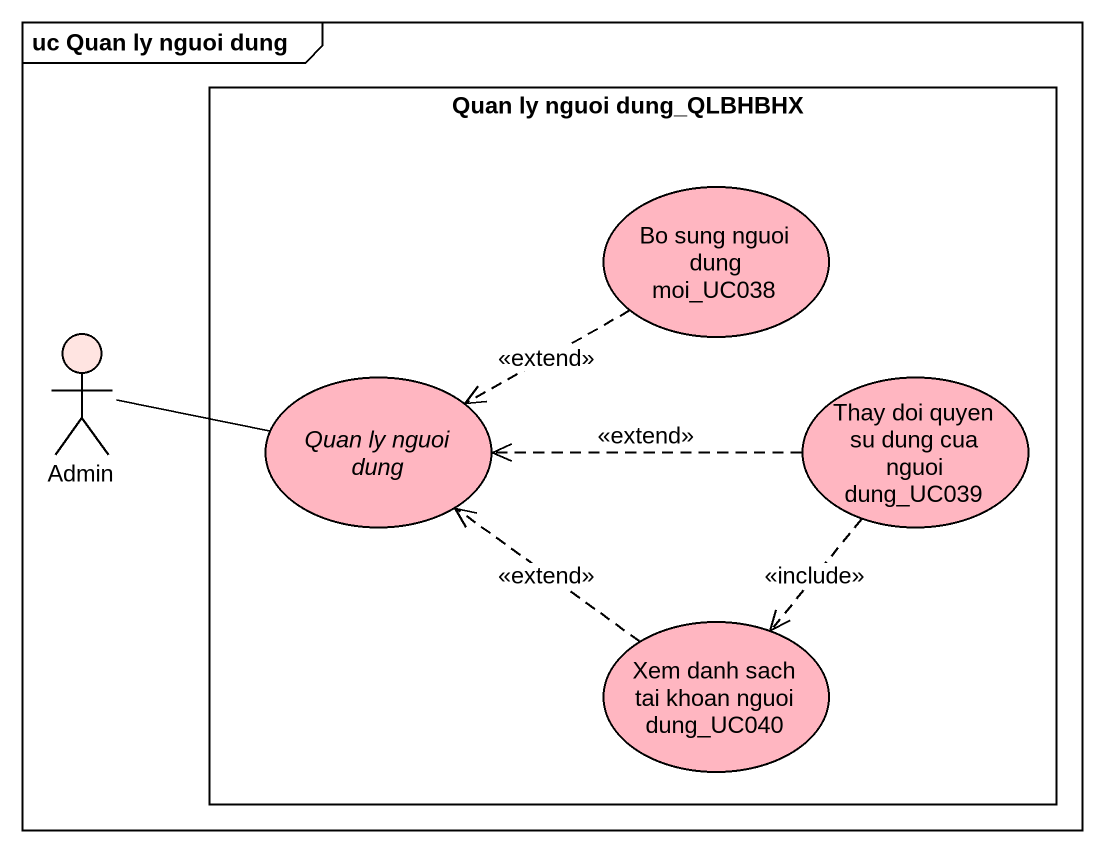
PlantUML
@startuml
mainframe uc Quan ly nguoi dung
rectangle "Quan ly nguoi dung_QLBHBHX" as Quan_ly_nguoi_dung_QLBHBHX {
  usecase "Bo sung nguoi dung moi_UC038" as Bo_sung_nguoi_dung_moi_UC038 #FFB6C1
  usecase "Quan ly nguoi dung" as Quan_ly_nguoi_dung #FFB6C1
  usecase "Thay doi quyen su dung cua nguoi dung_UC039" as Thay_doi_quyen_su_dung_cua #FFB6C1
  usecase "Xem danh sach tai khoan nguoi dung_UC040" as Xem_danh_sach_tai_khoan #FFB6C1
}
actor Admin #FFE4E1
Bo_sung_nguoi_dung_moi_UC038 .left.> Quan_ly_nguoi_dung : <<extend>>
Admin -right- Quan_ly_nguoi_dung
Thay_doi_quyen_su_dung_cua .left.> Quan_ly_nguoi_dung : <<extend>>
Thay_doi_quyen_su_dung_cua ..> Xem_danh_sach_tai_khoan : <<include>>
Xem_danh_sach_tai_khoan .up.> Quan_ly_nguoi_dung : <<extend>>
@enduml
